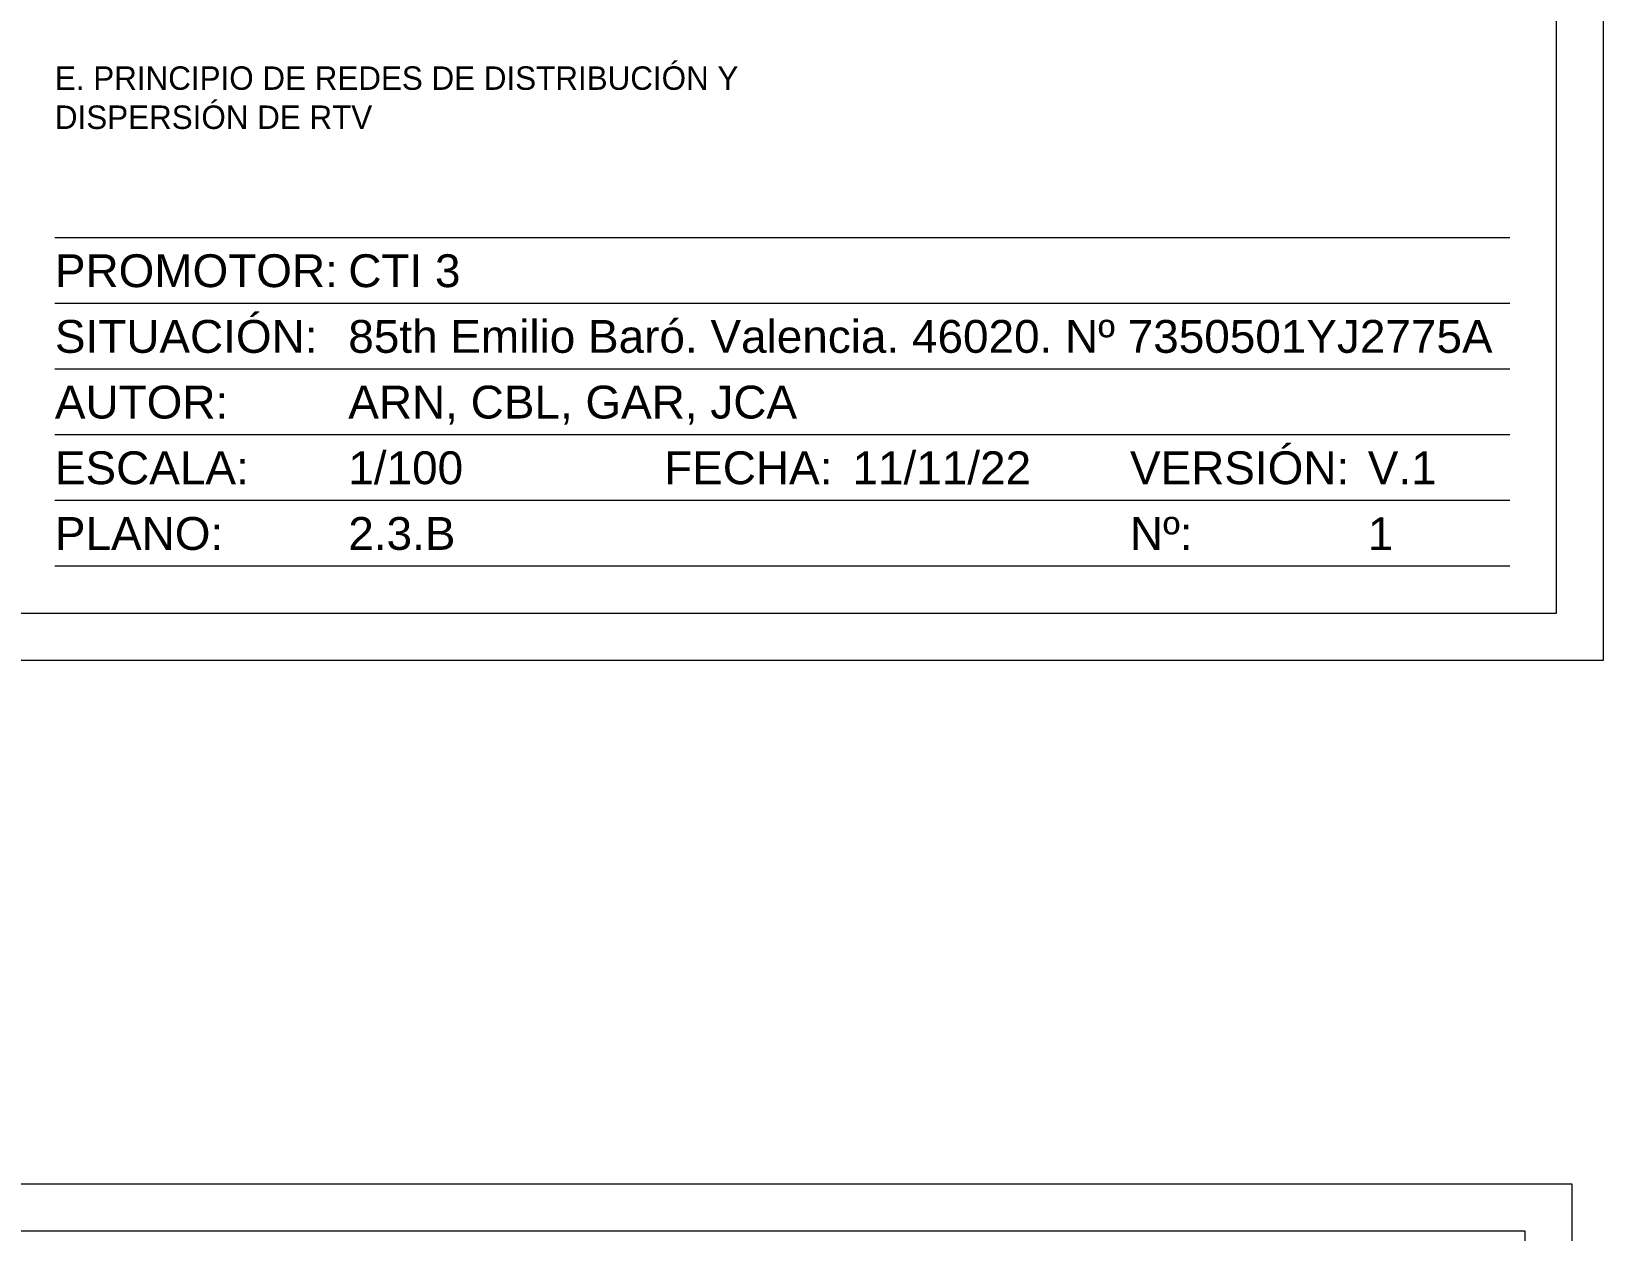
# Model space of a CAD drawing. Header units: metres. Extents: x -2 to 3328848, y -2 to 2725060.
# Drawn here: x 1664000.7 to 1664168.2, y 1361871.1 to 1361998.9 of the extents above; entities that cross this region are included whole.
import ezdxf
from ezdxf.enums import TextEntityAlignment as Align

# ---------------------------------------------------------------- set-up
doc = ezdxf.new("R2018")
doc.units = ezdxf.units.M
doc.layers.get('0').update_dxf_attribs({"color": 253, "lineweight": 0})
doc.layers.add('CAJETIN', color=7, linetype='Continuous', lineweight=0, true_color=0x000000)
doc.styles.get("Standard").update_dxf_attribs({"font": 'arial.ttf'})

# ---------------------------------------------------------------- blocks, each defined once
blk = doc.blocks.new('*U96')
for p, q in [((-10, 45), (-165, 45)), ((-10, 38), (-165, 38)), ((-10, 31), (-165, 31)), ((-10, 24), (-165, 24)), ((-10, 17), (-165, 17)), ((-10, 10), (-165, 10))]:
    blk.add_line(p, q)
for points in [[(-594, 0), (0, 0), (0, 420), (-594, 420)], [(-589, 5), (-5, 5), (-5, 415), (-589, 415)]]:
    blk.add_lwpolyline(points, close=True)
for s, p in [('PROMOTOR:', (-165, 41.5)), ('SITUACIÓN:', (-165, 34.5)), ('AUTOR:', (-165, 27.5)), ('ESCALA:', (-165, 20.5)), ('FECHA:', (-100.09, 20.5)), ('VERSIÓN:', (-50.46, 20.5)), ('PLANO:', (-165, 13.5)), ('Nº:', (-50.46, 13.5))]:
    blk.add_text(s, height=3.5).set_placement(p, align=Align.MIDDLE_LEFT)
at = {"lineweight": 30, "flags": 104}
blk.add_attdef('NOMBRE_PROYECTO', text='', height=5, dxfattribs=at).set_placement((-165, 63.27), align=Align.TOP_LEFT)
for tag, p in [('PROMOTOR', (-133.74, 41.5)), ('SITUACION', (-133.74, 34.5)), ('AUTOR', (-133.74, 27.5)), ('1/X', (-133.74, 20.5)), ('XX/XX/XXXX', (-80.02, 20.5)), ('V.X', (-25.12, 20.5)), ('NOMBRE_PLANO', (-133.74, 13.5)), ('X', (-25.12, 13.48))]:
    blk.add_attdef(tag, text='', height=3.5).set_placement(p, align=Align.MIDDLE_LEFT)

msp = doc.modelspace()

# ---------------------------------------------------------------- linework, layer by layer
at = {"layer": 'CAJETIN', "linetype": 'Continuous'}
for points in [[(1663574.164, 1361931.882), (1664168.164, 1361931.882), (1664168.164, 1362351.882), (1663574.164, 1362351.882)], [(1663579.164, 1361936.882), (1664163.164, 1361936.882), (1664163.164, 1362346.882), (1663579.164, 1362346.882)]]:
    msp.add_lwpolyline(points, close=True, dxfattribs=at)

# ---------------------------------------------------------------- block references
at = {"layer": 'CAJETIN'}
ref = msp.add_blockref('*U96', (1664168.164, 1361931.882), dxfattribs=at)
lines = msp.add_mtext('E. PRINCIPIO DE REDES DE DISTRIBUCIÓN Y\\PDISPERSIÓN DE RTV', dxfattribs={"layer": '0', "insert": (1664003.164, 1361995.157), "char_height": 2.5, "attachment_point": 1})
ref.add_attrib('NOMBRE_PROYECTO', '', (1664003.164, 1361995.157), dxfattribs={"flags": 104}).embed_mtext(lines)
ref.add_attrib('PROMOTOR', 'CTI 3', dxfattribs={"layer": '0', "height": 3.5}).set_placement((1664034.423, 1361973.382), align=Align.MIDDLE_LEFT)
ref.add_attrib('SITUACION', '85th Emilio Baró. Valencia. 46020. Nº 7350501YJ2775A', dxfattribs={"layer": '0', "height": 3.5}).set_placement((1664034.423, 1361966.382), align=Align.MIDDLE_LEFT)
ref.add_attrib('AUTOR', 'ARN, CBL, GAR, JCA', dxfattribs={"layer": '0', "height": 3.5}).set_placement((1664034.423, 1361959.382), align=Align.MIDDLE_LEFT)
ref.add_attrib('1/X', '1/100', dxfattribs={"layer": '0', "height": 3.5}).set_placement((1664034.423, 1361952.382), align=Align.MIDDLE_LEFT)
ref.add_attrib('NOMBRE_PLANO', '2.3.B', dxfattribs={"layer": '0', "height": 3.5}).set_placement((1664034.423, 1361945.382), align=Align.MIDDLE_LEFT)
ref.add_attrib('XX/XX/XXXX', '11/11/22', dxfattribs={"layer": '0', "height": 3.5}).set_placement((1664088.139, 1361952.382), align=Align.MIDDLE_LEFT)
ref.add_attrib('V.X', 'V.1', dxfattribs={"layer": '0', "height": 3.5}).set_placement((1664143.045, 1361952.382), align=Align.MIDDLE_LEFT)
ref.add_attrib('X', '1', dxfattribs={"layer": '0', "height": 3.5}).set_placement((1664143.045, 1361945.36), align=Align.MIDDLE_LEFT)
msp.add_blockref('*U96', (1664164.827, 1361456.033), dxfattribs=at)

doc.saveas('drawing.dxf')
